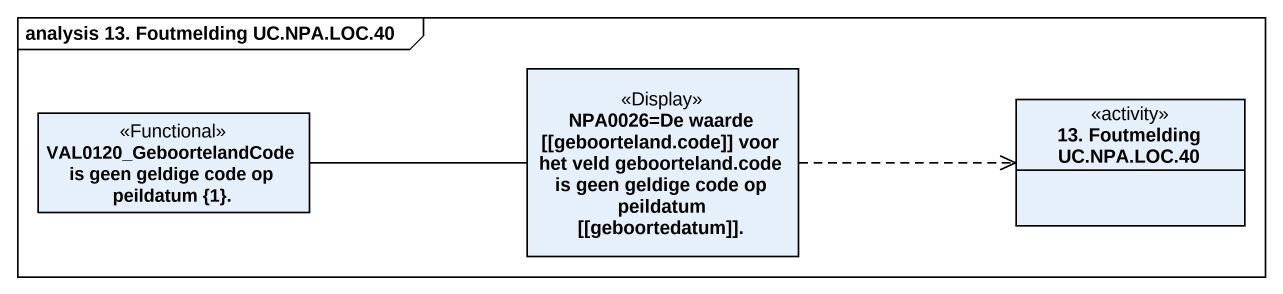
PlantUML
@startuml
mainframe analysis 13. Foutmelding UC.NPA.LOC.40
hide circle
hide empty members
class "NPA0026=De waarde ~[~[geboorteland.code]] voor het veld geboorteland.code is geen geldige code op peildatum ~[~[geboortedatum]]." as NPA0026_De_waarde <<Display>>
class "VAL0120_GeboortelandCode is geen geldige code op peildatum {1}." as VAL0120_GeboortelandCode_is <<Functional>>
class "13. Foutmelding UC.NPA.LOC.40" as c13_Foutmelding_UC_NPA_LOC_40 <<activity>>
NPA0026_De_waarde .right.> c13_Foutmelding_UC_NPA_LOC_40
VAL0120_GeboortelandCode_is -right- NPA0026_De_waarde
@enduml
